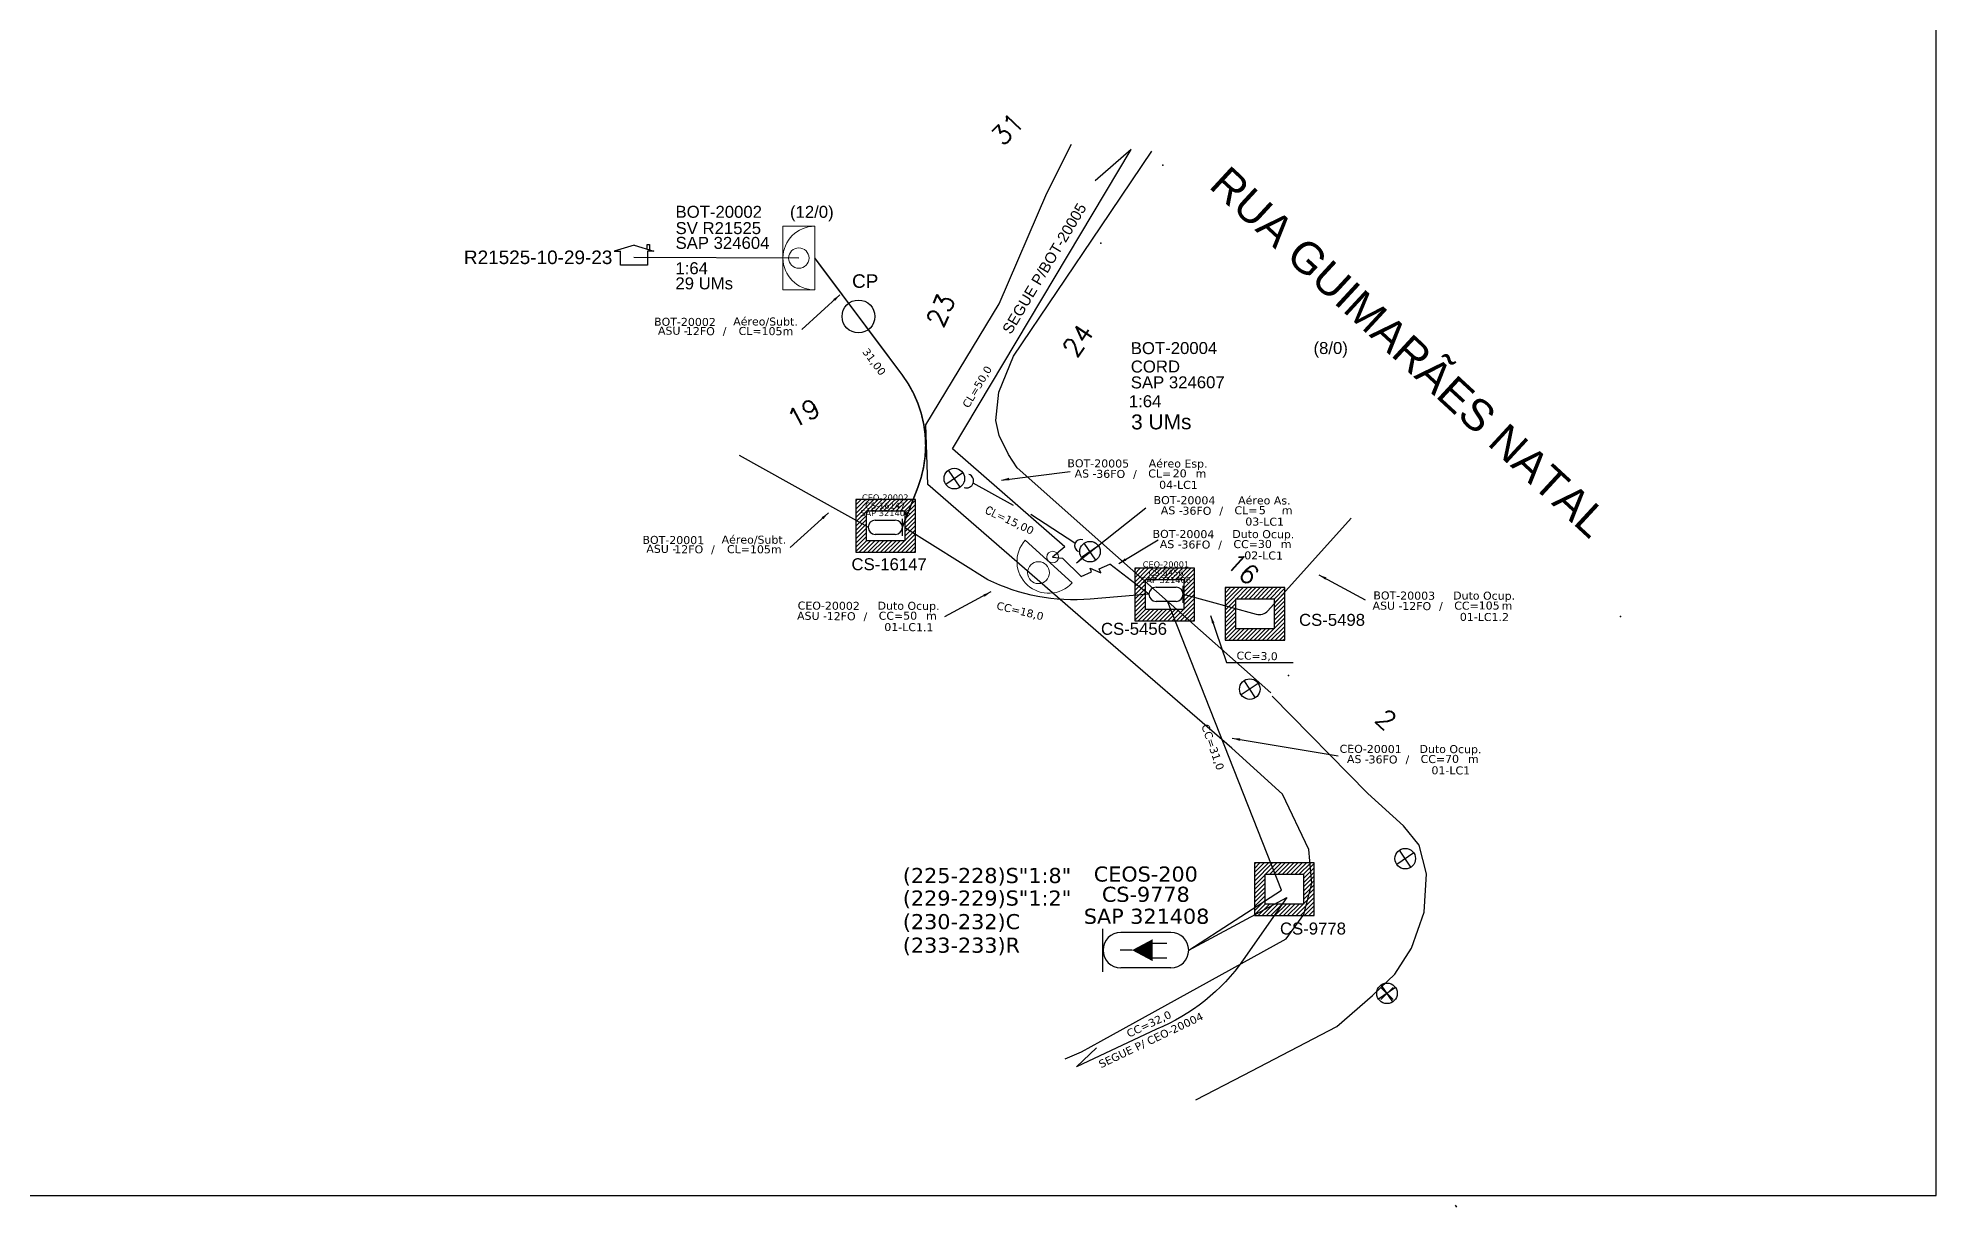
# Model space of a CAD drawing. Header units: metres. Extents: x -1286 to -445, y -503 to 94.
# Drawn here: x -929.7 to -445.1, y -502.8 to -204.3 of the extents above; entities that cross this region are included whole.
import ezdxf
from ezdxf.enums import TextEntityAlignment as Align

# ---------------------------------------------------------------- set-up
doc = ezdxf.new("R2010")
doc.units = ezdxf.units.M
for name, color, linetype in [('10.1-Caixas Subterrâneas', 5, 'Continuous'), ('20.4-CEOS', 1, 'Continuous'), ('20.5-CEO', 1, 'Continuous'), ('CAP a instalar', 1, 'Continuous'), ('celulas gpon', 7, 'Continuous'), ('CORDOALHA BLOCO NOVO', 7, 'Continuous'), ('DIVLOTE', 252, 'Continuous'), ('DUVIDAS', 252, 'Continuous'), ('label_cabos', 7, 'Continuous'), ('Legenda', 1, 'Continuous'), ('MUB', 252, 'Continuous'), ('Postes Existentes NA', 1, 'Continuous'), ('POSTES_ATUALIZACAO', 252, 'Continuous'), ('Subida Lateral', 5, 'Continuous'), ('surveys', 7, 'Continuous'), ('surveys legendas', 7, 'Continuous'), ('UMS', 1, 'Continuous')]:
    doc.layers.add(name, color=color, linetype=linetype)
for name, color, linetype, lineweight in [("20.0-LEGENDA DOS CDO'S", 1, 'Continuous', 0), ('20.1-CDO_INTERIOR', 1, 'Continuous', 0), ('20.2-CDO_POSTE', 1, 'Continuous', 5), ('20.6-CORDOALHA_SUPORTE', 7, 'Continuous', 25), ('CORDOALHA_SUPORTE', 7, 'Continuous', 25)]:
    doc.layers.add(name, color=color, linetype=linetype, lineweight=lineweight)
doc.layers.add('DROP DE CLIENTE', color=140, linetype='Continuous', plot=False)
doc.layers.add('EXTRA', color=50, linetype='Continuous', plot=False)
doc.styles.add('ARIAL', font='arial.ttf')
doc.styles.add('DIGICADE', font='arial.ttf')
doc.styles.add('ROMANS', font='romans.shx')
doc.styles.add('siredit', font='verdana.ttf')
doc.linetypes.add('FENCELINE1', pattern='A,0.25,-0.1,[133,ltypeshp.shx,S=0.1,R=0,X=-0.1,Y=0],-0.1,1', length=1.45)
doc.dimstyles.new('CC', dxfattribs={"dimtxt": 0.8, "dimasz": 2, "dimexe": 0.18, "dimexo": 0.0625, "dimgap": 0.09, "dimtad": 0, "dimdec": 0, "dimrnd": 1, "dimzin": 0, "dimdsep": 46, "dimtxsty": 'siredit', "dimblk": 'NONE', "dimcen": 0, "dimse1": 1, "dimse2": 1, "dimsd1": 1, "dimsd2": 1, "dimclrt": 7, "dimadec": 0, "dimazin": 0, "dimtfac": 1, "dimtdec": 0, "dimtofl": 0, "dimtmove": 0, "dimatfit": 3, "dimfxl": 0, "dimtolj": 1, "dimtzin": 0, "dimarcsym": 0})
doc.dimstyles.get("Standard").update_dxf_attribs({"dimtxt": 0.18, "dimasz": 0.18, "dimexe": 0.18, "dimexo": 0.0625, "dimgap": 0.09, "dimtad": 0, "dimtih": 1, "dimtoh": 1, "dimdec": 4, "dimzin": 0, "dimdsep": 46, "dimtxsty": 'Standard', "dimcen": 0.09, "dimadec": 0, "dimazin": 0, "dimtfac": 1, "dimtdec": 4, "dimtofl": 0, "dimtmove": 0, "dimatfit": 3, "dimfxl": 0, "dimtolj": 1, "dimtzin": 0, "dimarcsym": 0})

# ---------------------------------------------------------------- blocks, each defined once
blk = doc.blocks.new('*X72')
at = {"color": 0, "linetype": 'Continuous'}
for p, q in [((-1.25, 0.34099), (-0.49099, 1.1)), ((-1.25, 0.517767), (-0.667767, 1.1)), ((-1.25, 0.694544), (-0.844544, 1.1)), ((-1.25, 0.87132), (-1.02132, 1.1)), ((-1.25, 1.048097), (-1.198097, 1.1)), ((-0.789214, 0.625), (-0.314214, 1.1)), ((-0.612437, 0.625), (-0.137437, 1.1)), ((-0.43566, 0.625), (0.03934, 1.1)), ((-0.258883, 0.625), (0.216117, 1.1)), ((-0.082107, 0.625), (0.392893, 1.1)), ((0.09467, 0.625), (0.56967, 1.1)), ((0.271447, 0.625), (0.746447, 1.1)), ((0.448223, 0.625), (0.923223, 1.1)), ((0.625, 0.625), (1.1, 1.1)), ((0.801777, 0.625), (1.25, 1.073223)), ((0.8035, 0.449947), (1.25, 0.896447)), ((-1.25, 0.164214), (-0.8035, 0.610714)), ((-1.25, -0.012563), (-0.8035, 0.433937)), ((-1.25, -0.18934), (-0.8035, 0.25716)), ((-1.25, -0.366117), (-0.8035, 0.080383)), ((0.8035, 0.27317), (1.25, 0.71967)), ((0.8035, 0.096393), (1.25, 0.542893)), ((0.8035, -0.080383), (1.25, 0.366117)), ((0.8035, -0.25716), (1.25, 0.18934)), ((0.8035, -0.433937), (1.25, 0.012563)), ((-1.25, -0.542893), (-0.8035, -0.096393)), ((-1.25, -0.71967), (-0.8035, -0.27317)), ((-1.25, -0.896447), (-0.8035, -0.449947)), ((-1.25, -1.073223), (-0.801777, -0.625)), ((-1.1, -1.1), (-0.625, -0.625)), ((-0.923223, -1.1), (-0.448223, -0.625)), ((-0.746447, -1.1), (-0.271447, -0.625)), ((-0.56967, -1.1), (-0.09467, -0.625)), ((-0.392893, -1.1), (0.082107, -0.625)), ((-0.216117, -1.1), (0.258883, -0.625)), ((-0.03934, -1.1), (0.43566, -0.625)), ((0.137437, -1.1), (0.612437, -0.625)), ((0.314214, -1.1), (0.789214, -0.625)), ((0.49099, -1.1), (1.25, -0.34099)), ((0.667767, -1.1), (1.25, -0.517767)), ((0.8035, -0.610714), (1.25, -0.164214)), ((0.844544, -1.1), (1.25, -0.694544)), ((1.02132, -1.1), (1.25, -0.87132)), ((1.198097, -1.1), (1.25, -1.048097))]:
    blk.add_line(p, q, dxfattribs=at)
blk = doc.blocks.new('MANHOLE_MQ')
at = {"color": 0, "linetype": 'Continuous'}
for p, q in [((0.00000623, 0.00000569), (-0.00000627, 0.00000569)), ((-0.00000627, 0.00000569), (-0.00000627, -0.00000531)), ((0.00000623, -0.00000531), (0.00000623, 0.00000569)), ((-0.00000404, 0.00000331), (0.00000399, 0.00000331)), ((-0.00000404, -0.00000294), (-0.00000404, 0.00000331)), ((0.00000399, 0.00000331), (0.00000399, -0.00000294)), ((0.00000399, -0.00000294), (-0.00000404, -0.00000294)), ((0.00000399, -0.00000294), (0.00000399, -0.00000294)), ((-0.00000627, -0.00000531), (0.00000623, -0.00000531))]:
    blk.add_line(p, q, dxfattribs=at)
at = {"color": 0, "linetype": 'Continuous', "xscale": 5e-06, "yscale": 5e-06, "zscale": 1e-05}
blk.add_blockref('*X72', (-0.00000002, 0.00000019), dxfattribs=at)
blk = doc.blocks.new('*U91')
at = {"color": 10}
for points in [[(41172, 12883), (40951, 13058)], [(40974, 12860), (41149, 13081)]]:
    blk.add_lwpolyline(points, dxfattribs=at)
blk.add_circle((41062, 12971), 141, dxfattribs=at)
blk = doc.blocks.new('*U95')
at = {"layer": '20.4-CEOS', "color": 7, "style": 'siredit'}
for tag, p in [('FIBRAS_SPLITTER', (0, 0)), ('FIBRAS_TOP_C', (0, -4.13)), ('RESERVA_FINAIS', (0, -5.46))]:
    blk.add_attdef(tag, p, '', height=1.01, dxfattribs=at)
for tag, p, flags in [('ID_ATIVIDADE', (0, -6.77), 3), ('FATOR', (0, -8.09), 1), ('QTDE', (0, -9.4), 1), ('FID', (0, -10.71), 1)]:
    blk.add_attdef(tag, p, '', height=1.01, dxfattribs=dict(at, flags=flags))
blk = doc.blocks.new('*U100')
at = {"layer": '20.4-CEOS', "color": 7, "style": 'siredit'}
blk.add_attdef('FIBRAS_SPLITTER', (0, 0), '', height=1.01, dxfattribs=at)
for tag, p, flags in [('ID_ATIVIDADE', (0, -1.48), 3), ('FATOR', (0, -2.79), 1), ('QTDE', (0, -4.11), 1), ('FID', (0, -5.42), 1)]:
    blk.add_attdef(tag, p, '', height=1.01, dxfattribs=dict(at, flags=flags))
blk = doc.blocks.new('*U99')
at = {"layer": '20.5-CEO'}
for p, q in [((-1.56, 1.26), (1.8, 1.26)), ((1.8, -1.13), (-1.56, -1.13))]:
    blk.add_line(p, q, dxfattribs=at)
blk.add_lwpolyline([(3, -1.38), (3, 1.51)], dxfattribs=at)
for centre, start, end in [((-1.56, 0.07), 90, 270), ((1.8, 0.07), 270, 90)]:
    blk.add_arc(centre, 1.2, start, end, dxfattribs=at)
at = {"layer": '20.5-CEO', "color": 7, "style": 'siredit'}
for tag, p in [('LOCAL', (0.12, 4.23)), ('FID', (0.11, 5.61)), ('SAP', (0.12, 2.97)), ('FIBRAS_RESERVA', (0.12, -1.94))]:
    blk.add_attdef(tag, text='', height=1.01, dxfattribs=at).set_placement(p, align=Align.TOP_CENTER)
at = {"layer": '20.5-CEO', "color": 7, "style": 'siredit', "flags": 3}
blk.add_attdef('QTDE', (-4.88, -7.06), '', height=1.01, dxfattribs=at)
at = {"layer": '20.5-CEO', "color": 7, "style": 'siredit'}
for tag, flags, p in [('ID_ATIVIDADE', 3, (0.11, -3.51)), ('FATOR', 1, (0.11, -4.82))]:
    blk.add_attdef(tag, text='', height=1.01, dxfattribs=dict(at, flags=flags)).set_placement(p, align=Align.TOP_CENTER)
blk = doc.blocks.new('*U92')
at = {"color": 0}
blk.add_line((2.14, -0.58), (-2.1, -0.68), dxfattribs=at)
for centre, radius in [((0, 0.38), 0.733), ((0.03, -1.03), 0.393)]:
    blk.add_circle(centre, radius, dxfattribs=at)
blk.add_arc((0.02, -0.63), 2.12, 1.3782, 181.3782, dxfattribs=at)
blk = doc.blocks.new('Inst CDOE-8 CAIXA DIST OPT CDOE 48F_8D C_SPL OPTAP')
at = {"layer": "20.0-LEGENDA DOS CDO'S", "color": 0}
for tag, p, style, flags in [('ID_ATIVIDADE', (0.12, 6.47), 'ARIAL', 3), ('FATOR', (7.92, 6.47), 'ARIAL', 1), ('QTDE', (0.23, -0.97), 'DIGICADE', 3)]:
    blk.add_attdef(tag, p, '', height=0.8, rotation=0.118, dxfattribs=dict(at, style=style, flags=flags))
at = {"layer": "20.0-LEGENDA DOS CDO'S", "color": 0, "style": 'ARIAL'}
for tag, p, height in [('FID', (0.12, 5.25), 0.8), ('CORDOALHA', (0.12, 4.02), 0.8), ('SAP', (0.12, 2.96), 0.8), ('1:XX', (-0.01, 1.7), 0.8), ('UMS', (0.14, 0.22), 1)]:
    blk.add_attdef(tag, p, '', height=height, rotation=0.118, dxfattribs=at)
blk.add_attdef('FIBRAS_UTILIZADAS', text='', height=0.8, rotation=0.118, dxfattribs=at).set_placement((13.48, 5.26), align=Align.CENTER)
blk = doc.blocks.new('Inst CB DT OCUP CFOA-SM-AS-80-TS-36')
at = {"layer": 'label_cabos', "color": 0, "style": 'siredit'}
for tag, flags, p in [('ID_ATIVIDADE', 3, (1.31, 2.67)), ('FATOR', 1, (11.56, 2.55))]:
    blk.add_attdef(tag, text='', height=1, rotation=359.69, dxfattribs=dict(at, flags=flags)).set_placement(p, align=Align.MIDDLE_CENTER)
for tag, p in [('TIPO_CABO', (1.76, 0)), ('DESTINO_CABO', (3.13, 1.26)), ('CABO', (4.69, -0.05)), ('/', (7.71, -0.05)), ('LANCE', (10.91, 0)), ('TIPO_CABO', (13.11, 1.24)), ('UND', (15.96, 0)), ('FID', (13.15, -1.41))]:
    blk.add_attdef(tag, text='', height=1, rotation=359.69, dxfattribs=at).set_placement(p, align=Align.MIDDLE_CENTER)
blk.add_attdef('QTDE', (12.43, -0.47), '', height=1, rotation=359.69, dxfattribs=at)
blk = doc.blocks.new('_None')
blk = doc.blocks.new('Inst CB DT OCUP CFOA-SM-ASU-120-S-12')
at = {"layer": 'label_cabos', "color": 0, "style": 'siredit'}
for tag, flags, p in [('ID_ATIVIDADE', 3, (1.31, 2.67)), ('FATOR', 1, (11.56, 2.55))]:
    blk.add_attdef(tag, text='', height=1, rotation=359.69, dxfattribs=dict(at, flags=flags)).set_placement(p, align=Align.MIDDLE_CENTER)
for tag, p in [('TIPO_CABO', (1.26, 0)), ('DESTINO_CABO', (3.13, 1.26)), ('CABO', (4.69, -0.05)), ('/', (7.71, -0.05)), ('LANCE', (10.91, 0)), ('TIPO_CABO', (13.11, 1.24)), ('UND', (15.96, 0)), ('FID', (13.15, -1.41))]:
    blk.add_attdef(tag, text='', height=1, rotation=359.69, dxfattribs=at).set_placement(p, align=Align.MIDDLE_CENTER)
blk.add_attdef('QTDE', (12.43, -0.47), '', height=1, rotation=359.69, dxfattribs=at)
blk = doc.blocks.new('LEGENDA DOS CABOS')
at = {"layer": 'EXTRA', "color": 0, "style": 'siredit'}
for tag, p in [('ID', (4.6, 0.97)), ('XX', (9.03, 0.97))]:
    blk.add_attdef(tag, text='', height=0.48, rotation=359.69, dxfattribs=at).set_placement(p, align=Align.MIDDLE_CENTER)
at = {"layer": 'Legenda', "color": 0, "style": 'siredit'}
for tag, p in [('TIPO_CABO', (1.31, 0)), ('CABO', (4.69, -0.05)), ('/', (6.81, -0.05)), ('METROS', (10.03, -0.05))]:
    blk.add_attdef(tag, text='', height=0.8, rotation=359.69, dxfattribs=at).set_placement(p, align=Align.MIDDLE_CENTER)
blk = doc.blocks.new('Inst CB AS CFOA-SM-AS-80-TS-36')
at = {"layer": 'label_cabos', "color": 0, "style": 'siredit'}
for tag, flags, p in [('ID_ATIVIDADE', 3, (1.31, 2.67)), ('FATOR', 1, (11.56, 2.55))]:
    blk.add_attdef(tag, text='', height=1, rotation=359.69, dxfattribs=dict(at, flags=flags)).set_placement(p, align=Align.MIDDLE_CENTER)
for tag, p in [('TIPO_CABO', (1.76, 0)), ('DESTINO_CABO', (3.13, 1.26)), ('CABO', (4.69, -0.05)), ('/', (7.71, -0.05)), ('LANCE', (10.81, 0)), ('TIPO_CABO', (13.11, 1.24)), ('UND', (15.96, 0)), ('FID', (13.15, -1.41))]:
    blk.add_attdef(tag, text='', height=1, rotation=359.69, dxfattribs=at).set_placement(p, align=Align.MIDDLE_CENTER)
blk.add_attdef('QTDE', (12.43, -0.47), '', height=1, rotation=359.69, dxfattribs=at)
blk = doc.blocks.new('Inst CB ESP CFOA-SM-AS-80-TS-36')
at = {"layer": 'label_cabos', "color": 0, "style": 'siredit'}
for tag, flags, p in [('ID_ATIVIDADE', 3, (1.31, 2.67)), ('FATOR', 1, (11.56, 2.55))]:
    blk.add_attdef(tag, text='', height=1, rotation=359.69, dxfattribs=dict(at, flags=flags)).set_placement(p, align=Align.MIDDLE_CENTER)
for tag, p in [('TIPO_CABO', (1.76, 0)), ('DESTINO_CABO', (3.13, 1.26)), ('CABO', (4.69, -0.05)), ('/', (7.71, -0.05)), ('LANCE', (10.81, 0)), ('TIPO_CABO', (13.11, 1.24)), ('UND', (15.96, 0)), ('FID', (13.15, -1.41))]:
    blk.add_attdef(tag, text='', height=1, rotation=359.69, dxfattribs=at).set_placement(p, align=Align.MIDDLE_CENTER)
blk.add_attdef('QTDE', (12.43, -0.47), '', height=1, rotation=359.69, dxfattribs=at)
blk = doc.blocks.new('Inst CORD BENZINAL 4.55MM 3F (sem recursos)')
at = {"layer": '20.6-CORDOALHA_SUPORTE', "color": 0, "lineweight": 0, "style": 'ROMANS'}
blk.add_attdef('LANCE', text='', height=1, dxfattribs=at).set_placement((-0.54, -2.21), align=Align.RIGHT)
at = {"layer": '20.6-CORDOALHA_SUPORTE', "color": 0, "style": 'siredit'}
blk.add_attdef('QTDE', (-0.54, -2.21), '', height=1, rotation=359.69, dxfattribs=at)
at = {"layer": '20.6-CORDOALHA_SUPORTE', "color": 0, "lineweight": 0, "style": 'ROMANS'}
for tag, p, flags in [('FATOR', (-5.2, -4.44), 3), ('ID_ATIVIDADE', (-5.2, -6.67), 3), ('FID', (-5.2, -8.9), 1)]:
    blk.add_attdef(tag, p, '', height=1, dxfattribs=dict(at, flags=flags))
blk = doc.blocks.new('SURVEY_SURVEY')
for p, q in [((0, 0.0000127), (-0.0000126, 0.000009)), ((0, 0.0000127), (0.0000126, 0.000009)), ((0.0000084, 0.0000132), (0.0000098, 0.0000132)), ((0.0000084, 0.0000103), (0.0000084, 0.0000132)), ((0.0000098, 0.0000132), (0.0000098, 0.0000099)), ((-0.0000126, 0.000009), (-0.0000086, 0.000009)), ((-0.0000086, 0), (-0.0000086, 0.000009)), ((0.0000086, 0), (-0.0000086, 0)), ((0.0000126, 0.000009), (0.0000086, 0.000009)), ((0.0000086, 0.000009), (0.0000086, 0))]:
    blk.add_line(p, q)

msp = doc.modelspace()

# ---------------------------------------------------------------- linework, layer by layer
msp.add_lwpolyline([(-1286.07, -499.81), (-445.07, -499.81), (-445.07, 94.19), (-1286.07, 94.19)], close=True)
at = {"color": 5}
msp.add_circle((-720.18, -275.4, 10270.16), 4.2, dxfattribs=at)
at = {"layer": '20.1-CDO_INTERIOR', "lineweight": 18, "elevation": 10270.16}
msp.add_lwpolyline([(-739.46, -268.6), (-739.47, -252.36), (-731.35, -252.36), (-731.35, -268.59)], close=True, dxfattribs=at)
at = {"layer": '20.1-CDO_INTERIOR', "lineweight": 18}
msp.add_circle((-735.41, -260.48, 10270.16), 2.6, dxfattribs=at)
msp.add_arc((-731.35, -260.48, 10270.16), 8.12, 90.0276, 270.0276, dxfattribs=at)
at = {"layer": '20.4-CEOS', "color": 7}
for p, q in [((-653.2, -432.63, 10270.16), (-640.43, -432.63, 10270.16)), ((-640.43, -441.74, 10270.16), (-653.2, -441.74, 10270.16))]:
    msp.add_line(p, q, dxfattribs=at)
at = {"layer": '20.4-CEOS', "color": 7, "elevation": 10270.16}
for points in [[(-657.76, -442.68), (-657.76, -431.7)], [(-645.3, -435.38), (-641.43, -435.38)], [(-650.34, -437.19), (-653.41, -437.19)], [(-645.3, -439.17), (-641.43, -439.17)]]:
    msp.add_lwpolyline(points, dxfattribs=at)
msp.add_lwpolyline([(-650.34, -437.19, 0, 5.62, 0), (-645.07, -437.19, 5.62, 5.62, 0)], format="xyseb", dxfattribs=at)
at = {"layer": '20.4-CEOS', "color": 7}
for centre, start, end in [((-653.2, -437.19, 10270.16), 90, 270), ((-640.43, -437.19, 10270.16), 270, 90)]:
    msp.add_arc(centre, 4.55, start, end, dxfattribs=at)
at = {"layer": '20.5-CEO', "color": 5}
for p, q in [((-715.88, -327.41, 10270.16), (-710.79, -327.41, 10270.16)), ((-710.79, -331.04, 10270.16), (-715.88, -331.04, 10270.16))]:
    msp.add_line(p, q, dxfattribs=at)
at = {"layer": '20.5-CEO', "color": 7}
for p, q in [((-644.2, -344.52, 10270.16), (-639.11, -344.52, 10270.16)), ((-639.11, -348.14, 10270.16), (-644.2, -348.14, 10270.16))]:
    msp.add_line(p, q, dxfattribs=at)
at = {"layer": '20.5-CEO', "color": 5, "elevation": 10270.16}
msp.add_lwpolyline([(-708.98, -331.41), (-708.98, -327.03)], dxfattribs=at)
at = {"layer": '20.5-CEO', "color": 7, "elevation": 10270.16}
msp.add_lwpolyline([(-637.3, -348.52), (-637.3, -344.14)], dxfattribs=at)
at = {"layer": '20.5-CEO', "color": 5}
for centre, start, end in [((-715.88, -329.22, 10270.16), 90, 270), ((-710.79, -329.22, 10270.16), 270, 90)]:
    msp.add_arc(centre, 1.81, start, end, dxfattribs=at)
at = {"layer": '20.5-CEO', "color": 7}
for centre, start, end in [((-644.2, -346.33, 10270.16), 90, 270), ((-639.11, -346.33, 10270.16), 270, 90)]:
    msp.add_arc(centre, 1.81, start, end, dxfattribs=at)
at = {"layer": 'CAP a instalar', "color": 7, "linetype": 'FENCELINE1', "ltscale": 10}
for p, q in [((-612.22, -421.88, 10270.16), (-641.28, -348.06, 10270.16)), ((-635.88, -437.19, 10270.16), (-612.22, -421.88, 10270.16))]:
    msp.add_line(p, q, dxfattribs=at)
at = {"layer": 'CAP a instalar', "color": 7, "linetype": 'FENCELINE1', "ltscale": 8, "elevation": 10270.16}
for points in [[(-667.46, -334.25), (-696.15, -309.21), (-650.56, -232.75), (-659.72, -240.78)], [(-717.7, -329.22), (-750.56, -310.87)]]:
    msp.add_lwpolyline(points, dxfattribs=at)
at = {"layer": 'CAP a instalar', "color": 10, "linetype": 'FENCELINE1', "ltscale": 8, "const_width": 0.4, "elevation": 10270.16}
msp.add_lwpolyline([(-708.98, -329.22), (-705.07, -319.17, 0.258891), (-709.01, -290.32), (-731.35, -260.48)], format="xyb", dxfattribs=at)
at = {"layer": 'CAP a instalar', "color": 7, "linetype": 'FENCELINE1', "ltscale": 8, "elevation": 10270.16}
for points in [[(-646.02, -346.33), (-660.99, -347.57, -0.135652), (-687.17, -342.63), (-708.34, -329.33)], [(-637.3, -346.33), (-618.65, -351.42, 0.283325), (-615.63, -350.53), (-594.37, -326.91)]]:
    msp.add_lwpolyline(points, format="xyb", dxfattribs=at)
at = {"layer": 'CAP a instalar', "color": 7, "linetype": 'FENCELINE1', "ltscale": 15, "elevation": 10270.16}
for points in [[(-667.46, -334.25), (-670.61, -336.84), (-668.07, -337.1)], [(-663.36, -341.77), (-668.07, -337.1)], [(-646.02, -346.33), (-655.98, -338.64)]]:
    msp.add_lwpolyline(points, dxfattribs=at)
at = {"layer": 'CAP a instalar', "color": 7, "linetype": 'FENCELINE1', "ltscale": 10, "elevation": 10270.16}
msp.add_lwpolyline([(-635.88, -437.19), (-610.85, -423.77), (-621.94, -439.65, -0.144862), (-644.12, -457.35), (-664.56, -466.98), (-659.43, -462.11)], format="xyb", dxfattribs=at)
at = {"layer": 'CORDOALHA_SUPORTE'}
for p, q in [((-680.64, -323.63, 10270.16), (-690.91, -317.99, 10270.16)), ((-664.92, -333.3, 10270.16), (-676.17, -325.95, 10270.16))]:
    msp.add_line(p, q, dxfattribs=at)
for centre, radius, start, end in [((-692.58, -317.38, 10270.16), 1.78, 249.7773, 69.7773), ((-663.46, -333.92, 10270.16), 1.56, 69.3693, 249.3693)]:
    msp.add_arc(centre, radius, start, end, dxfattribs=at)
at = {"layer": 'DIVLOTE'}
msp.add_point((-525.65, -351.97), dxfattribs=at)
at = {"layer": 'DROP DE CLIENTE'}
msp.add_lwpolyline([(-735.41, -260.48), (-777.55, -260.31)], dxfattribs=at)
at = {"layer": 'DUVIDAS'}
for points in [[(-684.28, -272.16), (-672.12, -243.88), (-665.83, -231.39)], [(-658.27, -252.47), (-645.25, -233.22)], [(-658.27, -333), (-679.64, -314.06), (-681.88, -310.61), (-684.24, -305.81), (-685.14, -301.94), (-684.37, -294.71), (-680.63, -285.53), (-658.27, -252.47)], [(-658.27, -356.67), (-702.51, -318.28), (-702.96, -303.03), (-684.28, -272.16)], [(-614.9, -371.45), (-658.27, -333)], [(-658.27, -460.4), (-610.96, -434.3), (-606.48, -428.06), (-604.47, -420.13), (-605.17, -411.46), (-611.89, -397.39), (-624.88, -385.65), (-658.27, -356.67)], [(-634.06, -475.41), (-621.84, -469.07), (-598.01, -456.66), (-588.95, -448.76), (-583.26, -443.35), (-578.97, -436.7), (-575.78, -427.52), (-575.14, -417.7), (-577.05, -410.41), (-581.05, -405.45), (-590.11, -397.2), (-614.58, -372.37)], [(-667.41, -464.95), (-663.26, -463.15), (-658.27, -460.4)]]:
    msp.add_lwpolyline(points, dxfattribs=at)
for p in [(-642.5, -236.78), (-658.27, -256.71), (-610.39, -367.1)]:
    msp.add_point(p, dxfattribs=at)
at = {"layer": 'MUB'}
for points in [[(-658.27, -460.4), (-610.96, -434.3), (-606.48, -428.06), (-604.47, -420.13), (-605.17, -411.46), (-611.89, -397.39), (-624.88, -385.65), (-658.27, -356.67)], [(-634.06, -475.41), (-621.84, -469.07), (-598.01, -456.66), (-588.95, -448.76), (-583.26, -443.35), (-578.97, -436.7), (-575.78, -427.52), (-575.14, -417.7), (-577.05, -410.41), (-581.05, -405.45), (-590.11, -397.2), (-614.58, -372.37)], [(-667.41, -464.95), (-663.26, -463.15), (-658.27, -460.4)], [(-567.81, -502.27), (-567.54, -502.77)]]:
    msp.add_lwpolyline(points, dxfattribs=at)
at = {"layer": 'POSTES_ATUALIZACAO'}
for p, q in [((-586.78, -446.68, 18.46), (-583.71, -449.75, 18.46)), ((-586.78, -449.75, 18.46), (-583.71, -446.68, 18.46))]:
    msp.add_line(p, q, dxfattribs=at)
at = {"layer": 'POSTES_ATUALIZACAO', "linetype": 'Continuous'}
msp.add_line((-583.71, -446.68, 18.46), (-586.78, -449.75, 18.46), dxfattribs=at)
at = {"layer": 'Subida Lateral', "color": 7, "elevation": 10270.16}
msp.add_lwpolyline([(-663.36, -341.77), (-660.73, -340.63), (-661.06, -339.65), (-658.33, -340.83), (-658.73, -339.81), (-655.98, -338.64)], dxfattribs=at)

# ---------------------------------------------------------------- block references
at = {"layer": '10.1-Caixas Subterrâneas', "color": 30, "xscale": 1221632.865794303, "yscale": 1221632.865794303, "zscale": 1221632.865794303}
for p, rotation in [((-713.28, -328.61, 10270.16), 180.0000000000625), ((-642.04, -346.17, 10270.16), 180.0000000000625), ((-618.97, -351.12, 10270.16), 180.0000000000625), ((-611.47, -421.41, 10270.16), 180.0000000000627)]:
    msp.add_blockref('MANHOLE_MQ', p, dxfattribs=dict(at, rotation=rotation))
at = {"layer": "20.0-LEGENDA DOS CDO'S", "color": 7, "lineweight": 0, "xscale": 3.820138868211348, "yscale": 3.820138868211348, "zscale": 3.820138868211348}
msp.add_blockref('Inst CDOE-8 CAIXA DIST OPT CDOE 48F_8D C_SPL OPTAP', (-651.11, -305.07, 10270.16), dxfattribs=at).add_auto_attribs({'FID': 'BOT-20004', 'CORDOALHA': 'CORD', 'SAP': 'SAP 324607', '1:XX': '1:64', 'UMS': '3 UMs', 'FIBRAS_UTILIZADAS': '(8/0)'})
at = {"layer": '20.2-CDO_POSTE', "color": 7, "xscale": 3.820138868211349, "yscale": 3.820138868211349, "zscale": 3.820138868211349, "rotation": 136.4348079814078}
msp.add_blockref('*U92', (-673.22, -339.76, 10270.16), dxfattribs=at)
at = {"layer": '20.4-CEOS', "color": 0, "lineweight": 0}
ref = msp.add_blockref('*U95', (-708.85, -420.05, 10270.16), dxfattribs=dict(at, xscale=3.820138868211348, yscale=3.820138868211348, zscale=3.820138868211348))
ref.add_attrib('FIBRAS_SPLITTER', '(225-228)S"1:8"', (-708.85, -420.05, 10270.16), dxfattribs={"color": 7, "height": 3.8571, "style": 'siredit'})
ref.add_attrib('FIBRAS_TOP_C', '(230-232)C', (-708.85, -431.83, 10270.16), dxfattribs={"color": 7, "height": 3.857, "style": 'siredit'})
ref.add_attrib('RESERVA_FINAIS', '(233-233)R', (-708.85, -437.84, 10270.16), dxfattribs={"color": 7, "height": 3.857, "style": 'siredit'})
at = {"layer": '20.4-CEOS', "color": 0, "lineweight": 0, "xscale": 3.820138868211348, "yscale": 3.820138868211348, "zscale": 3.820138868211348}
msp.add_blockref('*U100', (-708.85, -425.81, 10270.16), dxfattribs=at).add_auto_attribs({'FIBRAS_SPLITTER': '(229-229)S"1:2"'})
at = {"layer": '20.5-CEO', "color": 7, "lineweight": 0}
ref = msp.add_blockref('*U99', (-641.84, -346.43, 10270.16), dxfattribs=dict(at, xscale=1.515803525468, yscale=1.515803525468, zscale=1.515803525468))
ref.add_attrib('LOCAL', 'CS-5456', dxfattribs={"color": 7, "height": 1.537, "style": 'siredit'}).set_placement((-641.66, -340.01, 10270.16), align=Align.TOP_CENTER)
ref.add_attrib('SAP', 'SAP 321406', dxfattribs={"color": 7, "height": 1.537, "style": 'siredit'}).set_placement((-641.66, -341.92, 10270.16), align=Align.TOP_CENTER)
ref.add_attrib('FID', 'CEO-20001', dxfattribs={"layer": '20.4-CEOS', "color": 7, "height": 1.53, "style": 'siredit'}).set_placement((-641.68, -337.93, 10270.16), align=Align.TOP_CENTER)
at = {"layer": 'CORDOALHA BLOCO NOVO', "color": 0, "lineweight": 0, "xscale": 2, "yscale": 2, "zscale": 2, "rotation": 334.9064301640561}
msp.add_blockref('Inst CORD BENZINAL 4.55MM 3F (sem recursos)', (-680.23, -324.26, 20540.32), dxfattribs=at).add_auto_attribs({'QTDE': '15,00', 'LANCE': 'CL='})
at = {"layer": 'label_cabos', "color": 0, "lineweight": 0}
ref = msp.add_blockref('LEGENDA DOS CABOS', (-773.15, -280.1, 10270.16), dxfattribs=dict(at, xscale=2.043390031501771, yscale=2.043390031501771, zscale=2.043390031501771))
ref.add_attrib('ID', 'BOT-20002', dxfattribs={"color": 0, "height": 2.043, "rotation": 359.69, "style": 'siredit'}).set_placement((-764.48, -276.77, 10270.16), align=Align.MIDDLE_CENTER)
ref.add_attrib('CABO', '12FO', dxfattribs={"color": 0, "height": 2.043, "rotation": 359.69, "style": 'siredit'}).set_placement((-760.55, -279.13, 10270.16), align=Align.MIDDLE_CENTER)
ref.add_attrib('METROS', 'CL=105m', dxfattribs={"color": 0, "height": 2.043, "rotation": 359.69, "style": 'siredit'}).set_placement((-743.81, -279.13, 10270.16), align=Align.MIDDLE_CENTER)
ref.add_attrib('XX', 'Aéreo/Subt.', dxfattribs={"color": 0, "height": 2.0434, "rotation": 359.69, "style": 'siredit'}).set_placement((-743.91, -276.68, 10270.16), align=Align.MIDDLE_CENTER)
ref.add_attrib('/', '/', dxfattribs={"color": 0, "height": 2.04, "rotation": 359.69, "style": 'siredit'}).set_placement((-754.37, -279.13, 10270.16), align=Align.MIDDLE_CENTER)
ref.add_attrib('TIPO_CABO', 'ASU -', dxfattribs={"color": 0, "height": 2.043, "rotation": 359.69, "style": 'siredit'}).set_placement((-767.55, -279.03, 10270.16), align=Align.MIDDLE_CENTER)
ref = msp.add_blockref('Inst CB ESP CFOA-SM-AS-80-TS-36', (-665.36, -315.49, 10270.16), dxfattribs=dict(at, xscale=2.043390031501771, yscale=2.043390031501771, zscale=2.043390031501771))
ref.add_attrib('DESTINO_CABO', 'BOT-20005', dxfattribs={"color": 0, "height": 2.043, "rotation": 359.69, "style": 'siredit'}).set_placement((-658.96, -312.91, 10270.16), align=Align.MIDDLE_CENTER)
ref.add_attrib('TIPO_CABO', 'Aéreo Esp.', dxfattribs={"color": 0, "height": 2.043, "rotation": 359.69, "style": 'siredit'}).set_placement((-638.57, -312.94, 10270.16), align=Align.MIDDLE_CENTER)
ref.add_attrib('CABO', '36FO', dxfattribs={"color": 0, "height": 2.043, "rotation": 359.69, "style": 'siredit'}).set_placement((-655.78, -315.59, 10270.16), align=Align.MIDDLE_CENTER)
ref.add_attrib('/', '/', dxfattribs={"color": 0, "height": 2.04, "rotation": 359.69, "style": 'siredit'}).set_placement((-649.59, -315.59, 10270.16), align=Align.MIDDLE_CENTER)
ref.add_attrib('TIPO_CABO', 'AS - ', dxfattribs={"color": 0, "height": 2.043, "rotation": 359.69, "style": 'siredit'}).set_placement((-661.76, -315.5, 10270.16), align=Align.MIDDLE_CENTER)
ref.add_attrib('FID', '04-LC1', dxfattribs={"color": 0, "height": 2.043, "rotation": 359.69, "style": 'siredit'}).set_placement((-638.49, -318.38, 10270.16), align=Align.MIDDLE_CENTER)
ref.add_attrib('LANCE', 'CL=', dxfattribs={"color": 0, "height": 2.043, "rotation": 359.69, "style": 'siredit'}).set_placement((-643.27, -315.49, 10270.16), align=Align.MIDDLE_CENTER)
ref.add_attrib('QTDE', '20', (-639.96, -316.46, 10270.16), dxfattribs={"color": 0, "height": 2.043, "rotation": 359.69, "style": 'siredit'})
ref.add_attrib('UND', 'm', dxfattribs={"color": 0, "height": 2.04, "rotation": 359.69, "style": 'siredit'}).set_placement((-632.74, -315.49, 10270.16), align=Align.MIDDLE_CENTER)
ref = msp.add_blockref('Inst CB AS CFOA-SM-AS-80-TS-36', (-643.35, -324.89, 10270.16), dxfattribs=dict(at, xscale=2.043390031501771, yscale=2.043390031501771, zscale=2.043390031501771))
ref.add_attrib('DESTINO_CABO', 'BOT-20004', dxfattribs={"color": 0, "height": 2.043, "rotation": 359.69, "style": 'siredit'}).set_placement((-636.95, -322.31, 10270.16), align=Align.MIDDLE_CENTER)
ref.add_attrib('TIPO_CABO', 'Aéreo As.', dxfattribs={"color": 0, "height": 2.043, "rotation": 359.69, "style": 'siredit'}).set_placement((-616.56, -322.35, 10270.16), align=Align.MIDDLE_CENTER)
ref.add_attrib('CABO', '36FO', dxfattribs={"color": 0, "height": 2.043, "rotation": 359.69, "style": 'siredit'}).set_placement((-633.77, -325, 10270.16), align=Align.MIDDLE_CENTER)
ref.add_attrib('/', '/', dxfattribs={"color": 0, "height": 2.04, "rotation": 359.69, "style": 'siredit'}).set_placement((-627.58, -325, 10270.16), align=Align.MIDDLE_CENTER)
ref.add_attrib('TIPO_CABO', 'AS - ', dxfattribs={"color": 0, "height": 2.043, "rotation": 359.69, "style": 'siredit'}).set_placement((-639.75, -324.9, 10270.16), align=Align.MIDDLE_CENTER)
ref.add_attrib('FID', '03-LC1', dxfattribs={"color": 0, "height": 2.043, "rotation": 359.69, "style": 'siredit'}).set_placement((-616.48, -327.78, 10270.16), align=Align.MIDDLE_CENTER)
ref.add_attrib('LANCE', 'CL=', dxfattribs={"color": 0, "height": 2.043, "rotation": 359.69, "style": 'siredit'}).set_placement((-621.26, -324.89, 10270.16), align=Align.MIDDLE_CENTER)
ref.add_attrib('QTDE', '5', (-617.95, -325.86, 10270.16), dxfattribs={"color": 0, "height": 2.04, "rotation": 359.69, "style": 'siredit'})
ref.add_attrib('UND', 'm', dxfattribs={"color": 0, "height": 2.04, "rotation": 359.69, "style": 'siredit'}).set_placement((-610.73, -324.89, 10270.16), align=Align.MIDDLE_CENTER)
ref = msp.add_blockref('LEGENDA DOS CABOS', (-776.12, -335.8, 10270.16), dxfattribs=dict(at, xscale=2.043390031501771, yscale=2.043390031501771, zscale=2.043390031501771))
ref.add_attrib('ID', 'BOT-20001', dxfattribs={"color": 0, "height": 2.043, "rotation": 359.69, "style": 'siredit'}).set_placement((-767.45, -332.47, 10270.16), align=Align.MIDDLE_CENTER)
ref.add_attrib('CABO', '12FO', dxfattribs={"color": 0, "height": 2.043, "rotation": 359.69, "style": 'siredit'}).set_placement((-763.52, -334.83, 10270.16), align=Align.MIDDLE_CENTER)
ref.add_attrib('METROS', 'CL=105m', dxfattribs={"color": 0, "height": 2.043, "rotation": 359.69, "style": 'siredit'}).set_placement((-746.78, -334.83, 10270.16), align=Align.MIDDLE_CENTER)
ref.add_attrib('XX', 'Aéreo/Subt.', dxfattribs={"color": 0, "height": 2.0434, "rotation": 359.69, "style": 'siredit'}).set_placement((-746.88, -332.38, 10270.16), align=Align.MIDDLE_CENTER)
ref.add_attrib('/', '/', dxfattribs={"color": 0, "height": 2.04, "rotation": 359.69, "style": 'siredit'}).set_placement((-757.34, -334.83, 10270.16), align=Align.MIDDLE_CENTER)
ref.add_attrib('TIPO_CABO', 'ASU -', dxfattribs={"color": 0, "height": 2.043, "rotation": 359.69, "style": 'siredit'}).set_placement((-770.52, -334.73, 10270.16), align=Align.MIDDLE_CENTER)
ref = msp.add_blockref('Inst CB DT OCUP CFOA-SM-AS-80-TS-36', (-643.61, -333.52, 10270.16), dxfattribs=dict(at, xscale=2.043390031501771, yscale=2.043390031501771, zscale=2.043390031501771))
ref.add_attrib('DESTINO_CABO', 'BOT-20004', dxfattribs={"color": 0, "height": 2.043, "rotation": 359.69, "style": 'siredit'}).set_placement((-637.21, -330.94, 10270.16), align=Align.MIDDLE_CENTER)
ref.add_attrib('CABO', '36FO', dxfattribs={"color": 0, "height": 2.043, "rotation": 359.69, "style": 'siredit'}).set_placement((-634.03, -333.62, 10270.16), align=Align.MIDDLE_CENTER)
ref.add_attrib('TIPO_CABO', 'Duto Ocup.', dxfattribs={"color": 0, "height": 2.043, "rotation": 359.69, "style": 'siredit'}).set_placement((-616.82, -330.97, 10270.16), align=Align.MIDDLE_CENTER)
ref.add_attrib('/', '/', dxfattribs={"color": 0, "height": 2.04, "rotation": 359.69, "style": 'siredit'}).set_placement((-627.85, -333.62, 10270.16), align=Align.MIDDLE_CENTER)
ref.add_attrib('TIPO_CABO', 'AS - ', dxfattribs={"color": 0, "height": 2.043, "rotation": 359.69, "style": 'siredit'}).set_placement((-640.01, -333.53, 10270.16), align=Align.MIDDLE_CENTER)
ref.add_attrib('FID', '02-LC1', dxfattribs={"color": 0, "height": 2.043, "rotation": 359.69, "style": 'siredit'}).set_placement((-616.74, -336.41, 10270.16), align=Align.MIDDLE_CENTER)
ref.add_attrib('LANCE', 'CC=', dxfattribs={"color": 0, "height": 2.043, "rotation": 359.69, "style": 'siredit'}).set_placement((-621.32, -333.52, 10270.16), align=Align.MIDDLE_CENTER)
ref.add_attrib('QTDE', '30', (-618.21, -334.49, 10270.16), dxfattribs={"color": 0, "height": 2.043, "rotation": 359.69, "style": 'siredit'})
ref.add_attrib('UND', 'm', dxfattribs={"color": 0, "height": 2.04, "rotation": 359.69, "style": 'siredit'}).set_placement((-610.99, -333.52, 10270.16), align=Align.MIDDLE_CENTER)
ref = msp.add_blockref('Inst CB DT OCUP CFOA-SM-ASU-120-S-12', (-734.17, -351.82, 10270.16), dxfattribs=dict(at, xscale=2.043390031501771, yscale=2.043390031501771, zscale=2.043390031501771))
ref.add_attrib('DESTINO_CABO', 'CEO-20002', dxfattribs={"color": 0, "height": 2.043, "rotation": 359.69, "style": 'siredit'}).set_placement((-727.77, -349.24, 10270.16), align=Align.MIDDLE_CENTER)
ref.add_attrib('CABO', '12FO', dxfattribs={"color": 0, "height": 2.043, "rotation": 359.69, "style": 'siredit'}).set_placement((-724.6, -351.92, 10270.16), align=Align.MIDDLE_CENTER)
ref.add_attrib('TIPO_CABO', 'Duto Ocup.', dxfattribs={"color": 0, "height": 2.043, "rotation": 359.69, "style": 'siredit'}).set_placement((-707.39, -349.27, 10270.16), align=Align.MIDDLE_CENTER)
ref.add_attrib('/', '/', dxfattribs={"color": 0, "height": 2.04, "rotation": 359.69, "style": 'siredit'}).set_placement((-718.41, -351.92, 10270.16), align=Align.MIDDLE_CENTER)
ref.add_attrib('TIPO_CABO', 'ASU - ', dxfattribs={"color": 0, "height": 2.043, "rotation": 359.69, "style": 'siredit'}).set_placement((-731.59, -351.83, 10270.16), align=Align.MIDDLE_CENTER)
ref.add_attrib('FID', '01-LC1.1', dxfattribs={"color": 0, "height": 2.043, "rotation": 359.69, "style": 'siredit'}).set_placement((-707.31, -354.71, 10270.16), align=Align.MIDDLE_CENTER)
ref.add_attrib('LANCE', 'CC=', dxfattribs={"color": 0, "height": 2.043, "rotation": 359.69, "style": 'siredit'}).set_placement((-711.88, -351.81, 10270.16), align=Align.MIDDLE_CENTER)
ref.add_attrib('QTDE', '50', (-708.77, -352.79, 10270.16), dxfattribs={"color": 0, "height": 2.043, "rotation": 359.69, "style": 'siredit'})
ref.add_attrib('UND', 'm', dxfattribs={"color": 0, "height": 2.04, "rotation": 359.69, "style": 'siredit'}).set_placement((-701.55, -351.81, 10270.16), align=Align.MIDDLE_CENTER)
ref = msp.add_blockref('Inst CB DT OCUP CFOA-SM-ASU-120-S-12', (-587.24, -349.23, 10270.16), dxfattribs=dict(at, xscale=2.043390031501771, yscale=2.043390031501771, zscale=2.043390031501771))
ref.add_attrib('DESTINO_CABO', 'BOT-20003', dxfattribs={"color": 0, "height": 2.043, "rotation": 359.69, "style": 'siredit'}).set_placement((-580.84, -346.65, 10270.16), align=Align.MIDDLE_CENTER)
ref.add_attrib('CABO', '12FO', dxfattribs={"color": 0, "height": 2.043, "rotation": 359.69, "style": 'siredit'}).set_placement((-577.66, -349.33, 10270.16), align=Align.MIDDLE_CENTER)
ref.add_attrib('TIPO_CABO', 'Duto Ocup.', dxfattribs={"color": 0, "height": 2.043, "rotation": 359.69, "style": 'siredit'}).set_placement((-560.45, -346.68, 10270.16), align=Align.MIDDLE_CENTER)
ref.add_attrib('/', '/', dxfattribs={"color": 0, "height": 2.04, "rotation": 359.69, "style": 'siredit'}).set_placement((-571.48, -349.33, 10270.16), align=Align.MIDDLE_CENTER)
ref.add_attrib('TIPO_CABO', 'ASU - ', dxfattribs={"color": 0, "height": 2.043, "rotation": 359.69, "style": 'siredit'}).set_placement((-584.66, -349.24, 10270.16), align=Align.MIDDLE_CENTER)
ref.add_attrib('FID', '01-LC1.2', dxfattribs={"color": 0, "height": 2.043, "rotation": 359.69, "style": 'siredit'}).set_placement((-560.37, -352.12, 10270.16), align=Align.MIDDLE_CENTER)
ref.add_attrib('LANCE', 'CC=', dxfattribs={"color": 0, "height": 2.043, "rotation": 359.69, "style": 'siredit'}).set_placement((-564.95, -349.23, 10270.16), align=Align.MIDDLE_CENTER)
ref.add_attrib('QTDE', '105', (-561.84, -350.2, 10270.16), dxfattribs={"color": 0, "height": 2.043, "rotation": 359.69, "style": 'siredit'})
ref.add_attrib('UND', 'm', dxfattribs={"color": 0, "height": 2.04, "rotation": 359.69, "style": 'siredit'}).set_placement((-554.62, -349.23, 10270.16), align=Align.MIDDLE_CENTER)
ref = msp.add_blockref('Inst CB DT OCUP CFOA-SM-AS-80-TS-36', (-595.82, -388.39, 10270.16), dxfattribs=dict(at, xscale=2.043390031501771, yscale=2.043390031501771, zscale=2.043390031501771))
ref.add_attrib('DESTINO_CABO', 'CEO-20001', dxfattribs={"color": 0, "height": 2.043, "rotation": 359.69, "style": 'siredit'}).set_placement((-589.42, -385.81, 10270.16), align=Align.MIDDLE_CENTER)
ref.add_attrib('CABO', '36FO', dxfattribs={"color": 0, "height": 2.043, "rotation": 359.69, "style": 'siredit'}).set_placement((-586.25, -388.5, 10270.16), align=Align.MIDDLE_CENTER)
ref.add_attrib('TIPO_CABO', 'Duto Ocup.', dxfattribs={"color": 0, "height": 2.043, "rotation": 359.69, "style": 'siredit'}).set_placement((-569.04, -385.85, 10270.16), align=Align.MIDDLE_CENTER)
ref.add_attrib('/', '/', dxfattribs={"color": 0, "height": 2.04, "rotation": 359.69, "style": 'siredit'}).set_placement((-580.06, -388.5, 10270.16), align=Align.MIDDLE_CENTER)
ref.add_attrib('TIPO_CABO', 'AS - ', dxfattribs={"color": 0, "height": 2.043, "rotation": 359.69, "style": 'siredit'}).set_placement((-592.22, -388.4, 10270.16), align=Align.MIDDLE_CENTER)
ref.add_attrib('FID', '01-LC1', dxfattribs={"color": 0, "height": 2.043, "rotation": 359.69, "style": 'siredit'}).set_placement((-568.96, -391.28, 10270.16), align=Align.MIDDLE_CENTER)
ref.add_attrib('LANCE', 'CC=', dxfattribs={"color": 0, "height": 2.043, "rotation": 359.69, "style": 'siredit'}).set_placement((-573.53, -388.39, 10270.16), align=Align.MIDDLE_CENTER)
ref.add_attrib('QTDE', '70', (-570.43, -389.36, 10270.16), dxfattribs={"color": 0, "height": 2.043, "rotation": 359.69, "style": 'siredit'})
ref.add_attrib('UND', 'm', dxfattribs={"color": 0, "height": 2.04, "rotation": 359.69, "style": 'siredit'}).set_placement((-563.2, -388.39, 10270.16), align=Align.MIDDLE_CENTER)
at = {"layer": 'Postes Existentes NA', "xscale": 0.01863200039171981, "yscale": 0.01863200039171981, "zscale": 0.01863200039171981, "rotation": 72.17959208465585}
for p in [(-699.76, -1119.11, 10270.16), (-665.12, -1137.76, 10270.16), (-624.34, -1172.86, 10270.16), (-584.64, -1216.14, 10270.16), (-589.3, -1250.53, 18.46)]:
    msp.add_blockref('*U91', p, dxfattribs=at)
at = {"layer": 'surveys', "color": 255, "xscale": 400000, "yscale": 400000, "zscale": 400000}
msp.add_blockref('SURVEY_SURVEY', (-777.48, -262.31), dxfattribs=at)

# ---------------------------------------------------------------- texts
at = {"color": 5, "style": 'ARIAL'}
msp.add_text('CP', height=3.461, dxfattribs=at).set_placement((-721.82, -268.09))
at = {"style": 'ROMANS'}
msp.add_text('23', height=4.798, rotation=66.3859, dxfattribs=at).set_placement((-699.17, -273.86), align=Align.MIDDLE_CENTER)
at = {"color": 7, "insert": (-672.72, -263.16, 10270.16), "char_height": 2.7456, "width": 77.4144, "attachment_point": 5, "rotation": 59.196, "style": 'ARIAL'}
msp.add_mtext('SEGUE P/BOT-20005', dxfattribs=at)
at = {"layer": '10.1-Caixas Subterrâneas', "color": 30, "style": 'ARIAL'}
for s, p in [('CS-16147', (-721.97, -340.18, 10270.16)), ('CS-5456', (-658.27, -356.67, 10270.16)), ('CS-5498', (-607.7, -354.38, 10270.16)), ('CS-9778', (-612.57, -433.19))]:
    msp.add_text(s, height=3.056, dxfattribs=at).set_placement(p)
at = {"layer": "20.0-LEGENDA DOS CDO'S", "color": 1, "style": 'ARIAL'}
for s, p in [('BOT-20002', (-766.89, -250.2, 10270.16)), ('SV R21525', (-766.88, -254.36, 10270.16)), ('SAP 324604', (-766.89, -258.13, 10270.16)), ('1:64', (-766.92, -264.6, 10270.16)), ('29 UMs', (-766.92, -268.47, 10270.16))]:
    msp.add_text(s, height=3.056, rotation=359.9724, dxfattribs=at).set_placement(p)
msp.add_text('         (12/0)', height=3.0561, rotation=359.9724, dxfattribs=at).set_placement((-737.43, -250.21, 10270.16), align=Align.CENTER)
at = {"layer": '20.4-CEOS', "color": 5, "style": 'siredit'}
msp.add_text('CEO-20002', height=1.53, dxfattribs=at).set_placement((-713.35, -320.83, 10270.16), align=Align.TOP_CENTER)
at = {"layer": '20.4-CEOS', "color": 7, "style": 'siredit'}
for s, p in [('CEOS-200', (-646.82, -415.82, 10270.16)), ('CS-9778', (-646.82, -420.99, 10270.16)), ('SAP 321408', (-646.62, -426.6, 10270.16))]:
    msp.add_text(s, height=3.857, dxfattribs=at).set_placement(p, align=Align.TOP_CENTER)
msp.add_text('SEGUE P/ CEO-20004', height=2, rotation=25.5565, dxfattribs=at).set_placement((-645.52, -460.16, 10270.16), align=Align.MIDDLE_CENTER)
at = {"layer": '20.5-CEO', "color": 5, "style": 'siredit'}
for s, p in [('CS-16147', (-713.34, -322.91, 10270.16)), ('SAP 321406', (-713.34, -324.82, 10270.16))]:
    msp.add_text(s, height=1.537, dxfattribs=at).set_placement(p, align=Align.TOP_CENTER)
at = {"layer": 'celulas gpon', "color": 3, "style": 'siredit'}
msp.add_text('31,00', height=2, rotation=306.8101, dxfattribs=at).set_placement((-716.16, -286.97, 10270.16), align=Align.MIDDLE_CENTER)
at = {"layer": 'celulas gpon', "style": 'siredit'}
for s, rotation, p in [('CL=50,0', 59.196, (-689.89, -293.35, 10270.16)), ('CC=32,0', 25.2362, (-646.03, -456.04, 10270.16))]:
    msp.add_text(s, height=2, rotation=rotation, dxfattribs=at).set_placement(p, align=Align.MIDDLE_CENTER)
for s, rotation, p in [('CC=18,0', 346.2709, (-685.1, -350.1, 10270.16)), ('CC=3,0', 358.8481, (-623.67, -362.95)), ('CC=31,0', 289.4041, (-632.68, -379.9))]:
    msp.add_text(s, height=2, rotation=rotation, dxfattribs=at).set_placement(p)
at = {"layer": 'DUVIDAS', "style": 'ROMANS'}
for s, height, rotation, p in [('24', 4.798, 56.3099, (-664.2, -281.47)), ('16', 4.798, 318.4474, (-622.02, -339.78)), ('2', 4.8, 317.0004, (-585.49, -378.28)), ('2', 4.8, 317.0004, (-585.49, -378.28))]:
    msp.add_text(s, height=height, rotation=rotation, dxfattribs=at).set_placement(p, align=Align.MIDDLE_CENTER)
at = {"layer": 'MUB', "style": 'ROMANS'}
for s, rotation, p in [('31', 45.8896, (-682.14, -227.51)), ('19', 27.8855, (-734.18, -300.11))]:
    msp.add_text(s, height=4.798, rotation=rotation, dxfattribs=at).set_placement(p, align=Align.MIDDLE_CENTER)
at = {"layer": 'MUB', "color": 5, "style": 'ARIAL'}
msp.add_text('RUA GUIMARÃES NATAL', height=7.9968, rotation=317.2836, dxfattribs=at).set_placement((-631.02, -242.33))
at = {"layer": 'surveys legendas', "color": 0, "style": 'ARIAL'}
msp.add_text('R21525-10-29-23', height=3.4607, dxfattribs=at).set_placement((-820.91, -262.02))

# ---------------------------------------------------------------- leaders
at = {"layer": 'label_cabos'}
for points in [[(-724.9, -269.85, 10270.16), (-734.65, -278.69, 10270.16)], [(-683.69, -317.15, 10270.16), (-666.11, -314.97, 10270.16)], [(-664.56, -338.29, 10270.16), (-646.78, -324.27, 10270.16)], [(-727.87, -325.55, 10270.16), (-737.62, -334.39, 10270.16)], [(-653.7, -338.46, 10270.16), (-643.68, -332.45, 10270.16)], [(-602.63, -341.36, 10270.16), (-590.78, -347.73, 10270.16)], [(-686.38, -345.72, 10270.16), (-698.23, -352.09, 10270.16)], [(-624.75, -383.1, 10270.16), (-597.73, -387.55, 10270.16)]]:
    msp.add_leader(points, dimstyle='CC', override={"dimgap": 0.09, "dimtad": 0}, dxfattribs=at)
at = {"layer": 'UMS', "color": 7}
msp.add_leader([(-630.27, -351.74, 10270.16), (-626.24, -363.7, 10270.16), (-609.22, -363.7, 10270.16)], dimstyle='Standard', override={"dimasz": 2}, dxfattribs=at)

doc.saveas('drawing.dxf')
